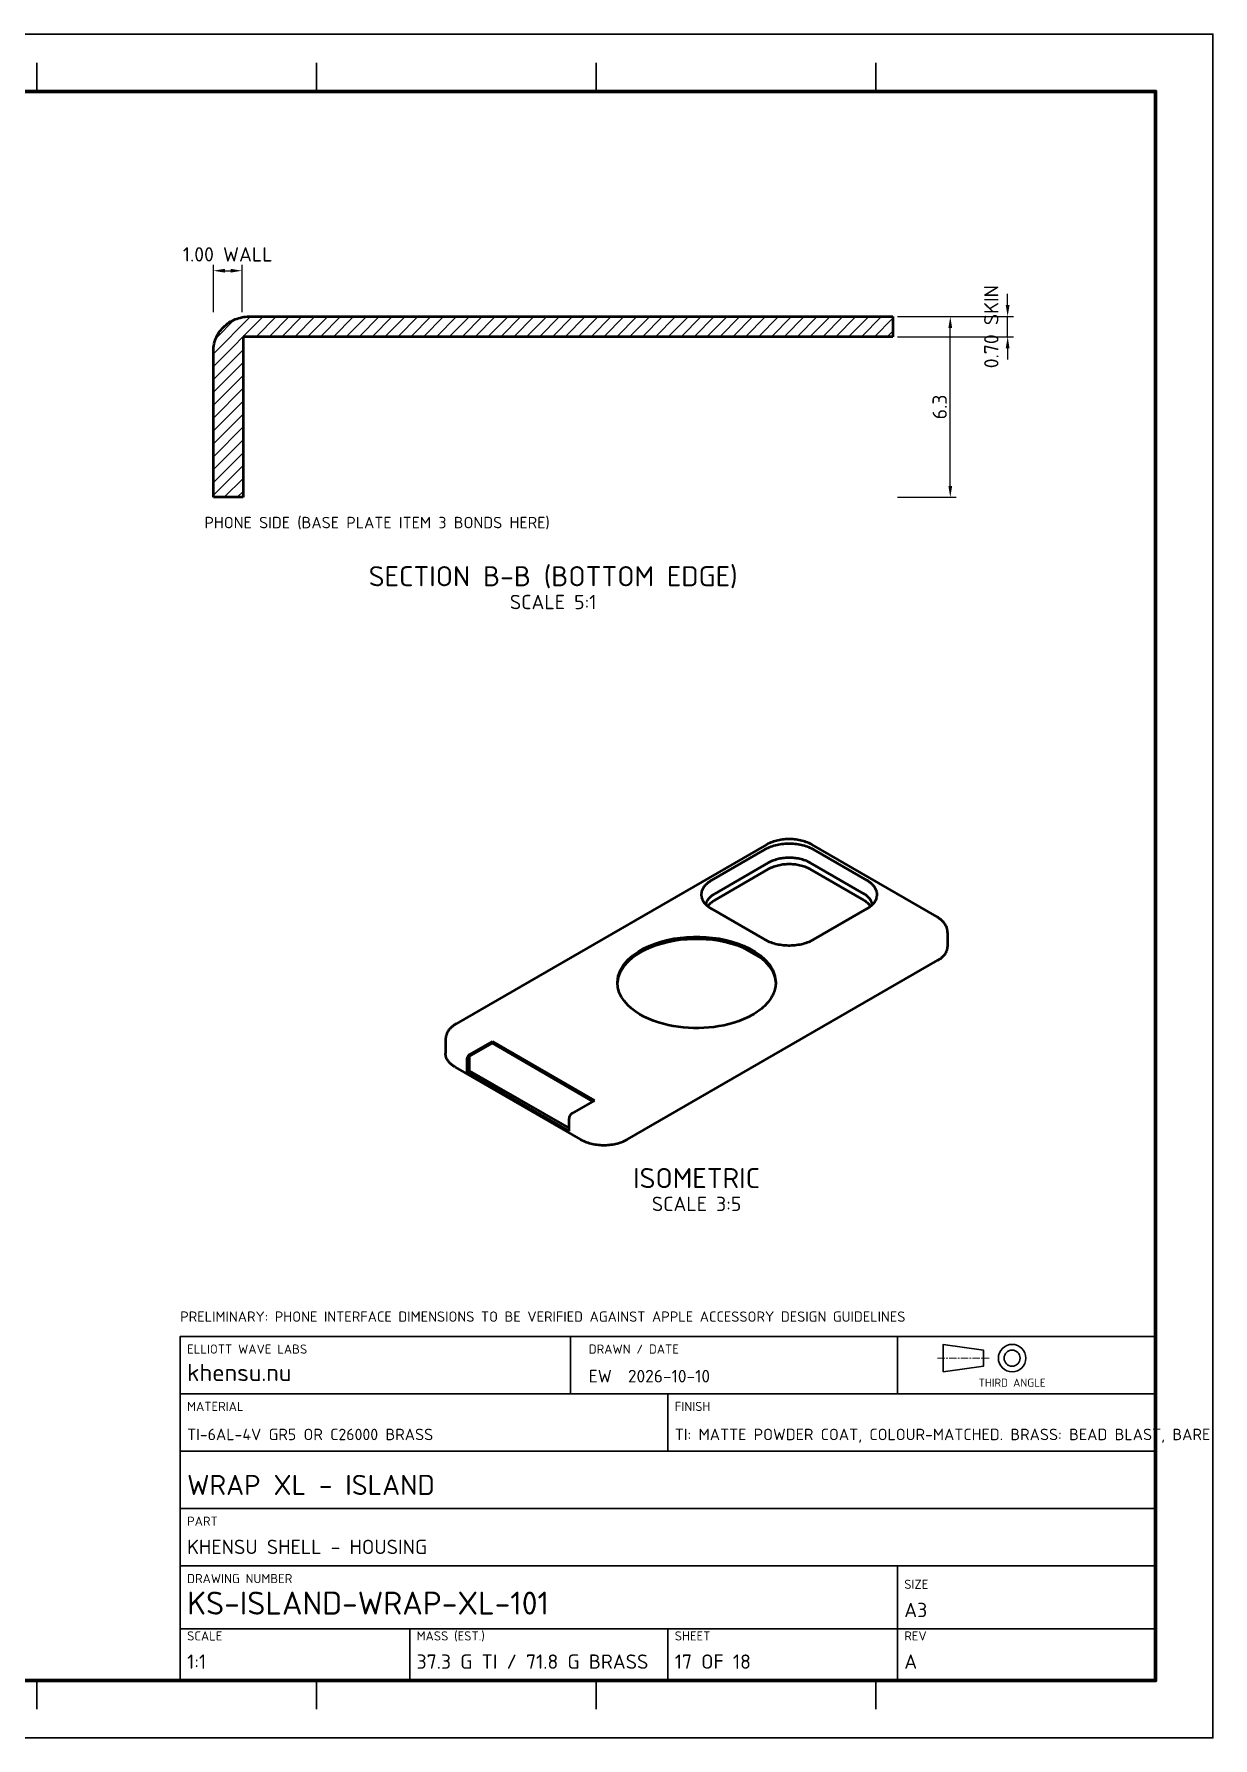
# Model space of a CAD drawing. Header units: millimetres. Extents: x 0 to 420, y 0 to 297.
# Drawn here: x 214.5 to 420, y 0 to 297 of the extents above; entities that cross this region are included whole.
import ezdxf
from ezdxf.enums import TextEntityAlignment as Align

# ---------------------------------------------------------------- set-up
doc = ezdxf.new("R2010")
doc.units = ezdxf.units.MM
doc.header["$LTSCALE"] = 0.4
doc.linetypes.add('CENTER', pattern=[5.08, 3.175, -0.635, 0.635, -0.635])
for name, color, linetype, lineweight in [('BORDER', 7, 'CONTINUOUS', 70), ('CENTER', 1, 'CENTER', 18), ('DIM', 4, 'CONTINUOUS', 18), ('HATCH', 8, 'CONTINUOUS', 13), ('OUTLINE', 7, 'CONTINUOUS', 50), ('SECTION', 7, 'CONTINUOUS', 50), ('TEXT', 7, 'CONTINUOUS', 25), ('TITLE', 7, 'CONTINUOUS', 35)]:
    doc.layers.add(name, color=color, linetype=linetype, lineweight=lineweight)
doc.styles.add('KHENSU', font='isocpeur.ttf')
doc.dimstyles.new('KHENSU', dxfattribs={"dimtxt": 2.5, "dimasz": 2, "dimexe": 1, "dimexo": 0.8, "dimgap": 0.6, "dimtad": 1, "dimdsep": 46, "dimtxsty": 'KHENSU', "dimcen": -1.5, "dimclrd": 4, "dimclre": 4, "dimclrt": 7, "dimazin": 3, "dimtfac": 1, "dimtmove": 2, "dimatfit": 3})

msp = doc.modelspace()

# ---------------------------------------------------------------- hatches: boundary and pattern name
at = {"layer": 'HATCH'}
h = msp.add_hatch(dxfattribs=at)
h.set_pattern_fill('ANSI31', color=8, scale=0.5)
h.paths.add_polyline_path([(364.222, 247.75), (364.222, 246.913), (364.222, 246.075), (364.222, 245.238), (364.222, 244.401), (363.535, 244.25), (362.697, 244.25), (361.86, 244.25), (361.023, 244.25), (360.185, 244.25), (359.348, 244.25), (358.511, 244.25), (357.673, 244.25), (356.836, 244.25), (355.998, 244.25), (355.161, 244.25), (354.324, 244.25), (353.486, 244.25), (352.649, 244.25), (351.812, 244.25), (350.974, 244.25), (350.137, 244.25), (349.3, 244.25), (348.462, 244.25), (347.625, 244.25), (346.787, 244.25), (345.95, 244.25), (345.113, 244.25), (344.275, 244.25), (343.438, 244.25), (342.601, 244.25), (341.763, 244.25), (340.926, 244.25), (340.088, 244.25), (339.251, 244.25), (338.414, 244.25), (337.576, 244.25), (336.739, 244.25), (335.902, 244.25), (335.064, 244.25), (334.227, 244.25), (333.39, 244.25), (332.552, 244.25), (331.715, 244.25), (330.877, 244.25), (330.04, 244.25), (329.203, 244.25), (328.365, 244.25), (327.528, 244.25), (326.691, 244.25), (325.853, 244.25), (325.016, 244.25), (324.178, 244.25), (323.341, 244.25), (322.504, 244.25), (321.666, 244.25), (320.829, 244.25), (319.992, 244.25), (319.154, 244.25), (318.317, 244.25), (317.479, 244.25), (316.642, 244.25), (315.805, 244.25), (314.967, 244.25), (314.13, 244.25), (313.293, 244.25), (312.455, 244.25), (311.618, 244.25), (310.781, 244.25), (309.943, 244.25), (309.106, 244.25), (308.268, 244.25), (307.431, 244.25), (306.594, 244.25), (305.756, 244.25), (304.919, 244.25), (304.082, 244.25), (303.244, 244.25), (302.407, 244.25), (301.569, 244.25), (300.732, 244.25), (299.895, 244.25), (299.057, 244.25), (298.22, 244.25), (297.383, 244.25), (296.545, 244.25), (295.708, 244.25), (294.87, 244.25), (294.033, 244.25), (293.196, 244.25), (292.358, 244.25), (291.521, 244.25), (290.684, 244.25), (289.846, 244.25), (289.009, 244.25), (288.172, 244.25), (287.334, 244.25), (286.497, 244.25), (285.659, 244.25), (284.822, 244.25), (283.985, 244.25), (283.147, 244.25), (282.31, 244.25), (281.473, 244.25), (280.635, 244.25), (279.798, 244.25), (278.96, 244.25), (278.123, 244.25), (277.286, 244.25), (276.448, 244.25), (275.611, 244.25), (274.774, 244.25), (273.936, 244.25), (273.099, 244.25), (272.261, 244.25), (271.424, 244.25), (270.587, 244.25), (269.749, 244.25), (268.912, 244.25), (268.075, 244.25), (267.237, 244.25), (266.4, 244.25), (265.563, 244.25), (264.725, 244.25), (263.888, 244.25), (263.05, 244.25), (262.213, 244.25), (261.376, 244.25), (260.538, 244.25), (259.701, 244.25), (258.864, 244.25), (258.026, 244.25), (257.189, 244.25), (256.351, 244.25), (255.514, 244.25), (254.677, 244.25), (253.839, 244.25), (253.002, 244.25), (252.165, 244.25), (251.327, 244.25), (250.967, 243.773), (250.967, 242.936), (250.967, 242.099), (250.967, 241.261), (250.967, 240.424), (250.967, 239.586), (250.967, 238.749), (250.967, 237.912), (250.967, 237.074), (250.967, 236.237), (250.967, 235.4), (250.967, 234.562), (250.967, 233.725), (250.967, 232.888), (250.967, 232.05), (250.967, 231.213), (250.967, 230.375), (250.967, 229.538), (250.967, 228.701), (250.967, 227.863), (250.967, 227.026), (250.967, 226.189), (250.967, 225.351), (250.967, 224.514), (250.967, 223.676), (250.967, 222.839), (250.967, 222.002), (250.967, 221.164), (250.967, 220.327), (250.967, 219.49), (250.967, 218.652), (250.967, 217.815), (250.967, 216.977), (250.857, 216.25), (250.019, 216.25), (249.182, 216.25), (248.345, 216.25), (247.507, 216.25), (246.67, 216.25), (245.832, 216.25), (245.778, 217.033), (245.778, 217.871), (245.778, 218.708), (245.778, 219.545), (245.778, 220.383), (245.778, 221.22), (245.778, 222.057), (245.778, 222.895), (245.778, 223.732), (245.778, 224.57), (245.778, 225.407), (245.778, 226.244), (245.778, 227.082), (245.778, 227.919), (245.778, 228.756), (245.778, 229.594), (245.778, 230.431), (245.778, 231.269), (245.778, 232.106), (245.778, 232.943), (245.778, 233.781), (245.778, 234.618), (245.778, 235.455), (245.778, 236.293), (245.778, 237.13), (245.778, 237.968), (245.778, 238.805), (245.778, 239.642), (245.778, 240.48), (245.778, 241.317), (245.792, 242.154), (245.911, 242.982), (246.146, 243.785), (246.493, 244.546), (246.944, 245.251), (247.489, 245.886), (248.116, 246.44), (248.812, 246.904), (249.564, 247.272), (250.358, 247.537), (251.179, 247.697), (252.014, 247.75), (252.851, 247.75), (253.689, 247.75), (254.526, 247.75), (255.364, 247.75), (256.201, 247.75), (257.038, 247.75), (257.876, 247.75), (258.713, 247.75), (259.55, 247.75), (260.388, 247.75), (261.225, 247.75), (262.063, 247.75), (262.9, 247.75), (263.737, 247.75), (264.575, 247.75), (265.412, 247.75), (266.249, 247.75), (267.087, 247.75), (267.924, 247.75), (268.761, 247.75), (269.599, 247.75), (270.436, 247.75), (271.274, 247.75), (272.111, 247.75), (272.948, 247.75), (273.786, 247.75), (274.623, 247.75), (275.46, 247.75), (276.298, 247.75), (277.135, 247.75), (277.973, 247.75), (278.81, 247.75), (279.647, 247.75), (280.485, 247.75), (281.322, 247.75), (282.159, 247.75), (282.997, 247.75), (283.834, 247.75), (284.672, 247.75), (285.509, 247.75), (286.346, 247.75), (287.184, 247.75), (288.021, 247.75), (288.858, 247.75), (289.696, 247.75), (290.533, 247.75), (291.37, 247.75), (292.208, 247.75), (293.045, 247.75), (293.883, 247.75), (294.72, 247.75), (295.557, 247.75), (296.395, 247.75), (297.232, 247.75), (298.069, 247.75), (298.907, 247.75), (299.744, 247.75), (300.582, 247.75), (301.419, 247.75), (302.256, 247.75), (303.094, 247.75), (303.931, 247.75), (304.768, 247.75), (305.606, 247.75), (306.443, 247.75), (307.281, 247.75), (308.118, 247.75), (308.955, 247.75), (309.793, 247.75), (310.63, 247.75), (311.467, 247.75), (312.305, 247.75), (313.142, 247.75), (313.979, 247.75), (314.817, 247.75), (315.654, 247.75), (316.492, 247.75), (317.329, 247.75), (318.166, 247.75), (319.004, 247.75), (319.841, 247.75), (320.678, 247.75), (321.516, 247.75), (322.353, 247.75), (323.191, 247.75), (324.028, 247.75), (324.865, 247.75), (325.703, 247.75), (326.54, 247.75), (327.377, 247.75), (328.215, 247.75), (329.052, 247.75), (329.89, 247.75), (330.727, 247.75), (331.564, 247.75), (332.402, 247.75), (333.239, 247.75), (334.076, 247.75), (334.914, 247.75), (335.751, 247.75), (336.588, 247.75), (337.426, 247.75), (338.263, 247.75), (339.101, 247.75), (339.938, 247.75), (340.775, 247.75), (341.613, 247.75), (342.45, 247.75), (343.287, 247.75), (344.125, 247.75), (344.962, 247.75), (345.8, 247.75), (346.637, 247.75), (347.474, 247.75), (348.312, 247.75), (349.149, 247.75), (349.986, 247.75), (350.824, 247.75), (351.661, 247.75), (352.498, 247.75), (353.336, 247.75), (354.173, 247.75), (355.011, 247.75), (355.848, 247.75), (356.685, 247.75), (357.523, 247.75), (358.36, 247.75), (359.197, 247.75), (360.035, 247.75), (360.872, 247.75), (361.71, 247.75), (362.547, 247.75), (363.384, 247.75), (364.222, 247.75)])

# ---------------------------------------------------------------- linework, layer by layer
at = {"layer": 'BORDER'}
msp.add_lwpolyline([(20, 10), (410, 10), (410, 287), (20, 287)], close=True, dxfattribs=at)
at = {"layer": 'CENTER'}
msp.add_line((372, 66.2), (381, 66.2), dxfattribs=at)
at = {"layer": 'OUTLINE'}
for p, q in [((342.219, 155.713), (288.083, 124.458)), ((341.902, 154.844), (332.568, 149.455)), ((371.917, 143.099), (350.067, 155.713)), ((359.718, 149.455), (350.384, 154.844)), ((342.495, 152.542), (333.161, 147.153)), ((359.126, 147.153), (349.792, 152.542)), ((342.495, 151.416), (333.161, 146.027)), ((359.126, 146.027), (349.792, 151.416)), ((332.568, 144.558), (341.902, 139.169)), ((350.384, 139.169), (359.718, 144.558)), ((373.753, 140.417), (373.753, 137.919)), ((341.193, 136.002), (338.072, 137.804)), ((317.93, 104.312), (372.066, 135.567)), ((286.247, 121.777), (286.247, 119.278)), ((290.374, 118.752), (294.404, 121.079)), ((290.459, 119.144), (294.404, 121.422)), ((294.404, 121.079), (294.404, 121.422)), ((294.404, 121.422), (312.223, 111.134)), ((294.404, 121.079), (311.926, 110.962)), ((287.934, 116.927), (309.784, 104.312)), ((289.949, 118.262), (289.949, 116.057)), ((290.374, 116.302), (289.949, 116.057)), ((289.949, 116.057), (307.769, 105.769)), ((290.374, 118.752), (290.374, 116.302)), ((290.374, 116.302), (307.769, 106.259)), ((312.223, 111.134), (308.278, 108.856)), ((307.769, 105.769), (307.769, 107.974))]:
    msp.add_line(p, q, dxfattribs=at)
for points in [[(350.384, 154.844), (350.135, 154.98), (349.879, 155.104), (349.618, 155.218), (349.353, 155.321), (349.084, 155.413), (348.812, 155.496), (348.537, 155.57), (348.261, 155.635), (347.982, 155.691), (347.701, 155.739), (347.42, 155.779), (347.137, 155.81), (346.854, 155.834), (346.57, 155.849), (346.285, 155.857), (346.001, 155.857), (345.717, 155.849), (345.433, 155.834), (345.149, 155.81), (344.867, 155.779), (344.585, 155.739), (344.305, 155.691), (344.026, 155.635), (343.749, 155.57), (343.474, 155.496), (343.202, 155.413), (342.934, 155.321), (342.668, 155.218), (342.408, 155.104), (342.152, 154.98), (341.902, 154.844)], [(350.067, 155.713), (349.836, 155.84), (349.6, 155.955), (349.358, 156.061), (349.113, 156.157), (348.865, 156.244), (348.613, 156.322), (348.359, 156.391), (348.103, 156.452), (347.845, 156.505), (347.586, 156.55), (347.325, 156.587), (347.063, 156.617), (346.801, 156.639), (346.538, 156.654), (346.275, 156.661), (346.012, 156.661), (345.748, 156.654), (345.485, 156.639), (345.223, 156.617), (344.961, 156.587), (344.701, 156.55), (344.441, 156.505), (344.183, 156.452), (343.927, 156.391), (343.673, 156.322), (343.422, 156.244), (343.173, 156.157), (342.928, 156.061), (342.687, 155.955), (342.45, 155.84), (342.219, 155.713)], [(349.792, 152.542), (349.577, 152.659), (349.357, 152.767), (349.133, 152.864), (348.905, 152.952), (348.673, 153.032), (348.439, 153.104), (348.203, 153.167), (347.965, 153.223), (347.725, 153.272), (347.484, 153.313), (347.241, 153.347), (346.998, 153.374), (346.754, 153.394), (346.51, 153.407), (346.266, 153.414), (346.021, 153.414), (345.776, 153.407), (345.532, 153.394), (345.288, 153.374), (345.045, 153.347), (344.803, 153.313), (344.562, 153.272), (344.322, 153.223), (344.083, 153.167), (343.847, 153.104), (343.613, 153.032), (343.382, 152.952), (343.154, 152.864), (342.929, 152.767), (342.709, 152.659), (342.495, 152.542)], [(349.792, 151.416), (349.577, 151.533), (349.357, 151.64), (349.133, 151.737), (348.905, 151.826), (348.673, 151.905), (348.439, 151.977), (348.203, 152.041), (347.965, 152.096), (347.725, 152.145), (347.484, 152.186), (347.241, 152.22), (346.998, 152.247), (346.754, 152.267), (346.51, 152.281), (346.266, 152.287), (346.021, 152.287), (345.776, 152.281), (345.532, 152.267), (345.288, 152.247), (345.045, 152.22), (344.803, 152.186), (344.562, 152.145), (344.322, 152.096), (344.083, 152.041), (343.847, 151.977), (343.613, 151.905), (343.382, 151.826), (343.154, 151.737), (342.929, 151.64), (342.709, 151.533), (342.495, 151.416)], [(332.568, 149.455), (332.456, 149.389), (332.346, 149.32), (332.237, 149.248), (332.131, 149.173), (332.026, 149.096), (331.924, 149.015), (331.824, 148.931), (331.727, 148.845), (331.632, 148.755), (331.541, 148.662), (331.454, 148.565), (331.37, 148.466), (331.291, 148.363), (331.216, 148.256), (331.146, 148.146), (331.081, 148.033), (331.023, 147.917), (330.97, 147.798), (330.925, 147.676), (330.886, 147.551), (330.856, 147.425), (330.833, 147.297), (330.818, 147.167), (330.812, 147.037), (330.814, 146.907), (330.825, 146.777), (330.844, 146.648), (330.871, 146.521), (330.906, 146.396), (330.948, 146.272), (330.997, 146.152)], [(361.289, 146.152), (361.338, 146.272), (361.381, 146.396), (361.416, 146.521), (361.443, 146.648), (361.462, 146.777), (361.472, 146.907), (361.475, 147.037), (361.468, 147.167), (361.454, 147.297), (361.431, 147.425), (361.4, 147.551), (361.362, 147.676), (361.316, 147.798), (361.264, 147.917), (361.205, 148.033), (361.141, 148.146), (361.071, 148.256), (360.996, 148.363), (360.916, 148.466), (360.833, 148.565), (360.745, 148.662), (360.654, 148.755), (360.56, 148.845), (360.463, 148.931), (360.363, 149.015), (360.26, 149.096), (360.156, 149.173), (360.049, 149.248), (359.94, 149.32), (359.83, 149.389), (359.718, 149.455)], [(330.997, 146.152), (331.028, 146.085), (331.061, 146.019), (331.095, 145.955), (331.131, 145.891), (331.17, 145.828), (331.209, 145.767), (331.251, 145.706), (331.294, 145.647), (331.338, 145.588), (331.384, 145.531), (331.431, 145.474), (331.479, 145.419), (331.529, 145.365), (331.579, 145.312), (331.631, 145.26), (331.684, 145.209), (331.737, 145.159), (331.792, 145.109), (331.847, 145.061), (331.904, 145.014), (331.961, 144.968), (332.019, 144.923), (332.077, 144.879), (332.137, 144.836), (332.197, 144.793), (332.257, 144.752), (332.318, 144.711), (332.38, 144.672), (332.442, 144.633), (332.505, 144.595), (332.568, 144.558)], [(331.659, 145.232), (331.67, 145.313), (331.684, 145.393), (331.702, 145.473), (331.724, 145.551), (331.749, 145.629), (331.777, 145.706), (331.808, 145.781), (331.843, 145.855), (331.88, 145.928), (331.92, 145.999), (331.962, 146.069), (332.007, 146.137), (332.054, 146.203), (332.103, 146.269), (332.154, 146.332), (332.207, 146.394), (332.262, 146.455), (332.318, 146.514), (332.376, 146.571), (332.436, 146.627), (332.496, 146.682), (332.558, 146.735), (332.621, 146.787), (332.685, 146.837), (332.751, 146.886), (332.817, 146.934), (332.884, 146.981), (332.952, 147.026), (333.021, 147.069), (333.09, 147.112), (333.161, 147.153)], [(331.973, 144.959), (332.002, 145.002), (332.031, 145.045), (332.062, 145.087), (332.093, 145.129), (332.125, 145.169), (332.158, 145.21), (332.192, 145.249), (332.226, 145.288), (332.261, 145.327), (332.297, 145.365), (332.333, 145.402), (332.37, 145.439), (332.407, 145.475), (332.446, 145.51), (332.484, 145.545), (332.523, 145.579), (332.563, 145.613), (332.603, 145.646), (332.644, 145.678), (332.685, 145.71), (332.726, 145.742), (332.768, 145.772), (332.81, 145.803), (332.853, 145.833), (332.896, 145.862), (332.939, 145.891), (332.983, 145.919), (333.027, 145.947), (333.071, 145.974), (333.116, 146), (333.161, 146.027)], [(360.627, 145.232), (360.616, 145.313), (360.602, 145.393), (360.584, 145.473), (360.563, 145.551), (360.538, 145.629), (360.509, 145.706), (360.478, 145.781), (360.444, 145.855), (360.406, 145.928), (360.367, 145.999), (360.324, 146.069), (360.279, 146.137), (360.232, 146.203), (360.183, 146.269), (360.132, 146.332), (360.079, 146.394), (360.024, 146.455), (359.968, 146.514), (359.91, 146.571), (359.851, 146.627), (359.79, 146.682), (359.728, 146.735), (359.665, 146.787), (359.601, 146.837), (359.536, 146.886), (359.47, 146.934), (359.403, 146.981), (359.334, 147.026), (359.266, 147.069), (359.196, 147.112), (359.126, 147.153)], [(360.313, 144.959), (360.285, 145.002), (360.255, 145.045), (360.225, 145.087), (360.194, 145.129), (360.161, 145.169), (360.129, 145.21), (360.095, 145.249), (360.061, 145.288), (360.026, 145.327), (359.99, 145.365), (359.954, 145.402), (359.917, 145.439), (359.879, 145.475), (359.841, 145.51), (359.802, 145.545), (359.763, 145.579), (359.724, 145.613), (359.683, 145.646), (359.643, 145.678), (359.602, 145.71), (359.56, 145.742), (359.518, 145.772), (359.476, 145.803), (359.434, 145.833), (359.391, 145.862), (359.347, 145.891), (359.304, 145.919), (359.26, 145.947), (359.215, 145.974), (359.171, 146), (359.126, 146.027)], [(359.718, 144.558), (359.781, 144.595), (359.844, 144.633), (359.906, 144.672), (359.968, 144.711), (360.029, 144.752), (360.09, 144.793), (360.15, 144.836), (360.209, 144.879), (360.268, 144.923), (360.326, 144.968), (360.383, 145.014), (360.439, 145.061), (360.495, 145.109), (360.549, 145.159), (360.603, 145.209), (360.656, 145.26), (360.707, 145.312), (360.758, 145.365), (360.807, 145.419), (360.856, 145.474), (360.903, 145.531), (360.948, 145.588), (360.993, 145.647), (361.036, 145.706), (361.077, 145.767), (361.117, 145.828), (361.155, 145.891), (361.191, 145.955), (361.226, 146.019), (361.259, 146.085), (361.289, 146.152)], [(373.753, 140.417), (373.75, 140.527), (373.743, 140.637), (373.73, 140.746), (373.713, 140.854), (373.691, 140.962), (373.664, 141.069), (373.632, 141.174), (373.596, 141.278), (373.556, 141.38), (373.511, 141.48), (373.463, 141.579), (373.41, 141.675), (373.355, 141.77), (373.295, 141.862), (373.233, 141.953), (373.167, 142.041), (373.099, 142.127), (373.027, 142.21), (372.953, 142.292), (372.877, 142.371), (372.799, 142.448), (372.718, 142.522), (372.636, 142.595), (372.551, 142.665), (372.465, 142.733), (372.377, 142.799), (372.288, 142.863), (372.197, 142.925), (372.105, 142.985), (372.011, 143.043), (371.917, 143.099)], [(316.2, 131.685), (316.335, 132.797), (316.719, 133.85), (317.303, 134.807), (318.036, 135.656), (318.876, 136.4), (319.793, 137.047), (320.767, 137.606), (321.782, 138.086), (322.829, 138.492), (323.899, 138.831), (324.987, 139.108), (326.088, 139.326), (327.199, 139.487), (328.317, 139.593), (329.439, 139.646), (330.561, 139.646), (331.683, 139.593), (332.801, 139.487), (333.912, 139.326), (335.013, 139.108), (336.101, 138.831), (337.171, 138.492), (338.218, 138.086), (339.233, 137.606), (340.207, 137.047), (341.124, 136.4), (341.964, 135.656), (342.697, 134.807), (343.281, 133.85), (343.665, 132.797), (343.8, 131.685)], [(316.203, 131.513), (316.376, 132.609), (316.787, 133.64), (317.387, 134.574), (318.127, 135.403), (318.968, 136.129), (319.882, 136.76), (320.85, 137.307), (321.858, 137.775), (322.896, 138.173), (323.957, 138.505), (325.035, 138.776), (326.126, 138.989), (327.227, 139.147), (328.334, 139.251), (329.444, 139.303), (330.556, 139.303), (331.666, 139.251), (332.773, 139.147), (333.874, 138.989), (334.965, 138.776), (336.043, 138.505), (337.104, 138.173), (338.142, 137.775), (339.15, 137.307), (340.118, 136.76), (341.032, 136.129), (341.873, 135.403), (342.613, 134.574), (343.213, 133.64), (343.624, 132.609), (343.797, 131.513)], [(341.902, 139.169), (342.152, 139.033), (342.408, 138.909), (342.668, 138.795), (342.934, 138.692), (343.202, 138.6), (343.474, 138.517), (343.749, 138.443), (344.026, 138.378), (344.305, 138.322), (344.585, 138.274), (344.867, 138.234), (345.149, 138.203), (345.433, 138.179), (345.717, 138.164), (346.001, 138.156), (346.285, 138.156), (346.57, 138.164), (346.854, 138.179), (347.137, 138.203), (347.42, 138.234), (347.701, 138.274), (347.982, 138.322), (348.261, 138.378), (348.537, 138.443), (348.812, 138.517), (349.084, 138.6), (349.353, 138.692), (349.618, 138.795), (349.879, 138.909), (350.135, 139.033), (350.384, 139.169)], [(372.066, 135.567), (372.15, 135.617), (372.233, 135.668), (372.316, 135.721), (372.397, 135.775), (372.477, 135.832), (372.556, 135.889), (372.633, 135.949), (372.71, 136.01), (372.784, 136.073), (372.857, 136.138), (372.929, 136.205), (372.998, 136.273), (373.066, 136.344), (373.132, 136.417), (373.195, 136.491), (373.256, 136.568), (373.314, 136.646), (373.37, 136.726), (373.422, 136.809), (373.472, 136.893), (373.518, 136.979), (373.561, 137.067), (373.6, 137.157), (373.635, 137.248), (373.665, 137.341), (373.692, 137.435), (373.713, 137.53), (373.731, 137.627), (373.743, 137.724), (373.75, 137.821), (373.753, 137.919)], [(339.758, 126.051), (338.974, 125.632), (338.167, 125.262), (337.34, 124.938), (336.497, 124.656), (335.642, 124.414), (334.777, 124.21), (333.904, 124.043), (333.026, 123.911), (332.142, 123.814), (331.256, 123.751), (330.368, 123.72), (329.48, 123.723), (328.592, 123.759), (327.706, 123.828), (326.823, 123.932), (325.945, 124.069), (325.074, 124.242), (324.211, 124.453), (323.358, 124.701), (322.517, 124.99), (321.693, 125.323), (320.889, 125.701), (320.11, 126.128), (319.363, 126.609), (318.657, 127.147), (318.002, 127.748), (317.416, 128.415), (316.917, 129.15), (316.531, 129.949), (316.285, 130.802), (316.2, 131.685)], [(343.8, 131.685), (343.794, 131.451), (343.776, 131.217), (343.747, 130.985), (343.706, 130.754), (343.653, 130.526), (343.59, 130.301), (343.516, 130.078), (343.433, 129.859), (343.34, 129.644), (343.238, 129.434), (343.127, 129.227), (343.008, 129.025), (342.882, 128.828), (342.749, 128.635), (342.609, 128.447), (342.463, 128.264), (342.312, 128.086), (342.154, 127.912), (341.992, 127.743), (341.826, 127.578), (341.655, 127.418), (341.479, 127.263), (341.3, 127.112), (341.118, 126.965), (340.932, 126.822), (340.743, 126.684), (340.551, 126.55), (340.357, 126.419), (340.159, 126.293), (339.96, 126.17), (339.758, 126.051)], [(288.083, 124.458), (287.989, 124.402), (287.895, 124.344), (287.803, 124.284), (287.712, 124.222), (287.623, 124.159), (287.535, 124.093), (287.449, 124.024), (287.364, 123.954), (287.282, 123.882), (287.201, 123.807), (287.123, 123.73), (287.047, 123.651), (286.973, 123.57), (286.901, 123.486), (286.833, 123.4), (286.767, 123.312), (286.705, 123.222), (286.645, 123.129), (286.59, 123.035), (286.537, 122.938), (286.489, 122.84), (286.444, 122.739), (286.404, 122.637), (286.368, 122.533), (286.336, 122.428), (286.309, 122.321), (286.287, 122.214), (286.27, 122.105), (286.257, 121.996), (286.25, 121.887), (286.247, 121.777)], [(287.934, 116.927), (287.85, 116.976), (287.767, 117.028), (287.684, 117.08), (287.603, 117.135), (287.523, 117.191), (287.444, 117.249), (287.367, 117.308), (287.29, 117.369), (287.216, 117.433), (287.143, 117.497), (287.071, 117.564), (287.002, 117.633), (286.934, 117.703), (286.868, 117.776), (286.805, 117.85), (286.744, 117.927), (286.686, 118.005), (286.63, 118.086), (286.578, 118.168), (286.528, 118.252), (286.482, 118.339), (286.439, 118.427), (286.4, 118.516), (286.365, 118.608), (286.335, 118.7), (286.308, 118.795), (286.287, 118.89), (286.269, 118.986), (286.257, 119.083), (286.25, 119.181), (286.247, 119.278)], [(290.459, 119.144), (290.429, 119.126), (290.401, 119.107), (290.374, 119.086), (290.347, 119.065), (290.321, 119.043), (290.296, 119.019), (290.272, 118.995), (290.249, 118.97), (290.226, 118.945), (290.204, 118.918), (290.183, 118.891), (290.163, 118.864), (290.144, 118.836), (290.125, 118.807), (290.107, 118.778), (290.09, 118.749), (290.074, 118.719), (290.058, 118.688), (290.044, 118.657), (290.03, 118.626), (290.017, 118.594), (290.006, 118.562), (289.995, 118.53), (289.985, 118.497), (289.976, 118.464), (289.968, 118.431), (289.962, 118.398), (289.957, 118.364), (289.953, 118.33), (289.95, 118.296), (289.949, 118.262)], [(308.278, 108.856), (308.249, 108.838), (308.22, 108.819), (308.193, 108.799), (308.166, 108.777), (308.14, 108.755), (308.115, 108.731), (308.091, 108.707), (308.068, 108.682), (308.045, 108.657), (308.024, 108.631), (308.003, 108.604), (307.982, 108.576), (307.963, 108.548), (307.944, 108.519), (307.926, 108.49), (307.909, 108.461), (307.893, 108.431), (307.878, 108.4), (307.863, 108.369), (307.849, 108.338), (307.837, 108.307), (307.825, 108.275), (307.814, 108.242), (307.804, 108.21), (307.795, 108.177), (307.787, 108.143), (307.781, 108.11), (307.776, 108.076), (307.772, 108.042), (307.769, 108.008), (307.769, 107.974)], [(309.784, 104.312), (310.024, 104.181), (310.269, 104.062), (310.52, 103.953), (310.774, 103.854), (311.033, 103.765), (311.294, 103.685), (311.557, 103.614), (311.823, 103.552), (312.091, 103.498), (312.36, 103.452), (312.631, 103.414), (312.902, 103.384), (313.174, 103.361), (313.447, 103.346), (313.72, 103.339), (313.993, 103.339), (314.266, 103.346), (314.539, 103.361), (314.811, 103.384), (315.083, 103.414), (315.353, 103.452), (315.622, 103.498), (315.89, 103.552), (316.156, 103.614), (316.42, 103.685), (316.681, 103.765), (316.939, 103.854), (317.194, 103.953), (317.444, 104.062), (317.69, 104.181), (317.93, 104.312)]]:
    msp.add_lwpolyline(points, dxfattribs=at)
at = {"layer": 'SECTION'}
for p, q in [((252.01, 247.75), (364.222, 247.75)), ((364.222, 247.75), (364.222, 244.25)), ((364.222, 244.25), (250.967, 244.25)), ((250.967, 244.25), (250.967, 216.25)), ((245.778, 216.25), (245.778, 241.75)), ((250.967, 216.25), (245.778, 216.25))]:
    msp.add_line(p, q, dxfattribs=at)
msp.add_lwpolyline([(245.778, 241.75), (245.787, 242.06), (245.811, 242.369), (245.853, 242.676), (245.91, 242.981), (245.984, 243.282), (246.073, 243.579), (246.179, 243.87), (246.299, 244.156), (246.434, 244.435), (246.584, 244.706), (246.747, 244.97), (246.925, 245.224), (247.115, 245.469), (247.317, 245.704), (247.531, 245.928), (247.756, 246.141), (247.992, 246.342), (248.238, 246.531), (248.493, 246.708), (248.756, 246.872), (249.027, 247.022), (249.305, 247.159), (249.59, 247.282), (249.88, 247.391), (250.175, 247.486), (250.474, 247.567), (250.777, 247.632), (251.083, 247.684), (251.391, 247.721), (251.7, 247.743), (252.01, 247.75)], dxfattribs=at)
at = {"layer": 'TITLE'}
for p, q in [((215, 287), (215, 292)), ((263.75, 287), (263.75, 292)), ((312.5, 287), (312.5, 292)), ((361.25, 287), (361.25, 292)), ((308, 60), (308, 70)), ((365, 60), (365, 70)), ((240, 60), (410, 60)), ((325, 50), (325, 60)), ((240, 50), (410, 50)), ((240, 40), (410, 40)), ((240, 30), (410, 30)), ((365, 10), (365, 30)), ((240, 19), (410, 19)), ((280, 10), (280, 19)), ((325, 10), (325, 19)), ((215, 10), (215, 5)), ((263.75, 10), (263.75, 5)), ((312.5, 10), (312.5, 5)), ((361.25, 10), (361.25, 5))]:
    msp.add_line(p, q, dxfattribs=at)
for points in [[(0, 0), (420, 0), (420, 297), (0, 297)], [(240, 10), (410, 10), (410, 70), (240, 70)], [(373, 63.8), (380, 64.8), (380, 67.6), (373, 68.6)]]:
    msp.add_lwpolyline(points, close=True, dxfattribs=at)
for radius in [2.4, 1.4]:
    msp.add_circle((385, 66.2), radius, dxfattribs=at)

# ---------------------------------------------------------------- texts
at = {"layer": 'TEXT', "style": 'KHENSU'}
for s, height, p in [('PHONE SIDE (BASE PLATE ITEM 3 BONDS HERE)', 2, (244.222, 210.25)), ('khensu.nu', 3, (241.2, 61.3)), ('EW  2026-10-10', 2.2, (311.2, 61.3)), ('TI-6AL-4V GR5 OR C26000 BRASS', 2, (241.2, 51.3)), ('TI: MATTE POWDER COAT, COLOUR-MATCHED. BRASS: BEAD BLAST, BARE', 2, (326.2, 51.3)), ('WRAP XL - ISLAND', 3.5, (241.2, 41.3)), ('KHENSU SHELL - HOUSING', 2.5, (241.2, 31.3)), ('KS-ISLAND-WRAP-XL-101', 4, (241.2, 20.3)), ('A3', 2.5, (366.2, 20.3)), ('1:1', 2.5, (241.2, 11.3)), ('37.3 G TI / 71.8 G BRASS', 2.5, (281.2, 11.3)), ('17 OF 18', 2.5, (326.2, 11.3)), ('A', 2.5, (366.2, 11.3))]:
    msp.add_text(s, height=height, dxfattribs=at).set_placement(p, align=Align.BOTTOM_LEFT)
for s, height, p in [('SECTION B-B (BOTTOM EDGE)', 3.5, (305, 204.25)), ('SCALE 5:1', 2.5, (305, 199.25)), ('ISOMETRIC', 3.5, (330, 99.338)), ('SCALE 3:5', 2.5, (330, 94.338))]:
    msp.add_text(s, height=height, dxfattribs=at).set_placement(p, align=Align.TOP_CENTER)
at = {"layer": 'TITLE', "style": 'KHENSU'}
for s, height, p in [('PRELIMINARY: PHONE INTERFACE DIMENSIONS TO BE VERIFIED AGAINST APPLE ACCESSORY DESIGN GUIDELINES', 1.8, (240, 72)), ('ELLIOTT WAVE LABS', 1.6, (241.2, 66.5)), ('DRAWN / DATE', 1.6, (311.2, 66.5)), ('MATERIAL', 1.6, (241.2, 56.5)), ('FINISH', 1.6, (326.2, 56.5)), ('PART', 1.6, (241.2, 36.5)), ('DRAWING NUMBER', 1.6, (241.2, 26.5)), ('SIZE', 1.6, (366.2, 25.5)), ('SCALE', 1.6, (241.2, 16.5)), ('MASS (EST.)', 1.6, (281.2, 16.5)), ('SHEET', 1.6, (326.2, 16.5)), ('REV', 1.6, (366.2, 16.5))]:
    msp.add_text(s, height=height, dxfattribs=at).set_placement(p, align=Align.BOTTOM_LEFT)
msp.add_text('THIRD ANGLE', height=1.4, dxfattribs=at).set_placement((385, 60.8), align=Align.BOTTOM_CENTER)

# ---------------------------------------------------------------- dimensions: what is measured, and where the dimension line sits
at = {"layer": 'DIM'}
msp.add_linear_dim(base=(245.778, 255.75), p1=(245.778, 247.75), p2=(250.778, 247.75), text='1.00 WALL', dimstyle='KHENSU', override={"dimlfac": 0.2}, dxfattribs=at).render()
msp.add_linear_dim(base=(384.222, 244.25), p1=(364.222, 244.25), p2=(364.222, 247.75), angle=90, text='0.70 SKIN', dimstyle='KHENSU', override={"dimlfac": 0.2}, dxfattribs=at).render()
msp.add_linear_dim(base=(374.222, 216.25), p1=(364.222, 216.25), p2=(364.222, 247.75), angle=90, dimstyle='KHENSU', override={"dimlfac": 0.2}, dxfattribs=at).render()

doc.saveas('drawing.dxf')
